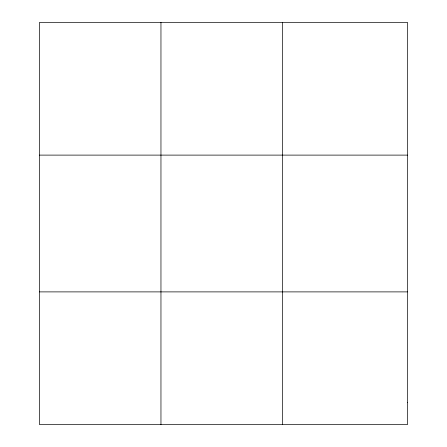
<?xml version="1.0" encoding="UTF-8"?>
<svg xmlns="http://www.w3.org/2000/svg" width="447" height="447" viewBox="0 0 447 447"><rect width="100%" height="100%" fill="white"/><g stroke="black" fill="none" stroke-linecap="round" stroke-linejoin="round"><path stroke-width="0.67" d="M160.959 424.65L160.959 22.35M282.364 424.65L282.364 22.35M39.554 155.109L407.446 155.109M39.554 291.891L407.446 291.891M407.446 402.523L407.446 424.65L39.554 424.65L39.554 22.35L407.446 22.35L407.446 402.523"/></g></svg>
